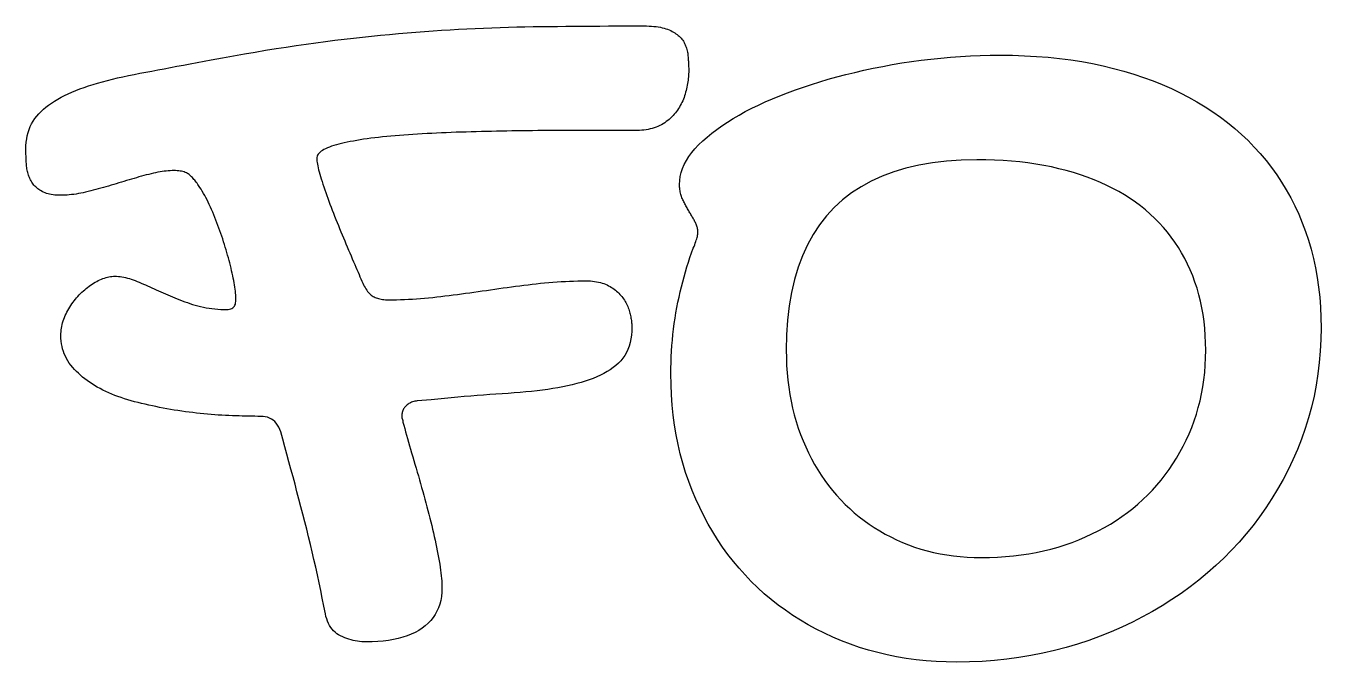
# Model space of a CAD drawing. Header units: millimetres. Extents: x 0 to 54.3, y 0.2 to 27.6.
# Drawn here: x 0.768 to 4.786, y 0.202 to 2.175 of the extents above; entities that cross this region are included whole.
import ezdxf

# ---------------------------------------------------------------- set-up
doc = ezdxf.new("R2010")
doc.units = ezdxf.units.MM

msp = doc.modelspace()

# ---------------------------------------------------------------- linework, layer by layer
for points in [[(1.2271, 1.7263), (1.2214, 1.7262), (1.2156, 1.726), (1.2095, 1.7256), (1.2034, 1.725), (1.1971, 1.7243), (1.1906, 1.7234), (1.184, 1.7223), (1.1773, 1.7211), (1.1704, 1.7198), (1.1633, 1.7182), (1.1561, 1.7166), (1.1488, 1.7147), (1.1413, 1.7128), (1.1338, 1.7107), (1.1263, 1.7087), (1.1187, 1.7066), (1.1111, 1.7044), (1.1034, 1.7022), (1.0956, 1.7), (1.0879, 1.6977), (1.08, 1.6953), (1.0721, 1.6929), (1.0642, 1.6905), (1.0562, 1.688), (1.0482, 1.6855), (1.0402, 1.6831), (1.0322, 1.6807), (1.0242, 1.6783), (1.0163, 1.676), (1.0083, 1.6738), (1.0004, 1.6716), (0.9925, 1.6694), (0.9846, 1.6673), (0.9767, 1.6652), (0.9688, 1.6632), (0.9609, 1.6613), (0.9531, 1.6594), (0.9455, 1.6578), (0.938, 1.6562), (0.9306, 1.6549), (0.9233, 1.6537), (0.9162, 1.6526), (0.9092, 1.6517), (0.9024, 1.651), (0.8957, 1.6504), (0.8891, 1.65), (0.8827, 1.6498), (0.8764, 1.6497), (0.87, 1.6498), (0.8638, 1.6501), (0.8578, 1.6506), (0.8521, 1.6512), (0.8467, 1.652), (0.8414, 1.6531), (0.8364, 1.6543), (0.8317, 1.6557), (0.8271, 1.6572), (0.8228, 1.659), (0.8188, 1.6609), (0.8149, 1.6631), (0.8113, 1.6654), (0.8078, 1.6677), (0.8045, 1.6702), (0.8014, 1.6729), (0.7984, 1.6756), (0.7956, 1.6784), (0.7929, 1.6814), (0.7904, 1.6844), (0.7881, 1.6876), (0.7859, 1.6909), (0.7839, 1.6943), (0.782, 1.6978), (0.7803, 1.7014), (0.7787, 1.705), (0.7772, 1.7087), (0.7759, 1.7124), (0.7746, 1.7162), (0.7735, 1.72), (0.7726, 1.7239), (0.7717, 1.7279), (0.771, 1.7318), (0.7704, 1.7359), (0.7699, 1.74), (0.7695, 1.7441), (0.7693, 1.7482), (0.769, 1.7523), (0.7688, 1.7564), (0.7685, 1.7605), (0.7684, 1.7645), (0.7682, 1.7686), (0.7681, 1.7726), (0.768, 1.7765), (0.7679, 1.7805), (0.7678, 1.7844), (0.7678, 1.7883), (0.7678, 1.7922), (0.768, 1.8033), (0.7689, 1.814), (0.7703, 1.8244), (0.7722, 1.8345), (0.7747, 1.8442), (0.7778, 1.8536), (0.7814, 1.8626), (0.7856, 1.8713), (0.7903, 1.8796), (0.7956, 1.8876), (0.8014, 1.8953), (0.8078, 1.9025), (0.8147, 1.9096), (0.8221, 1.9164), (0.83, 1.9231), (0.8384, 1.9296), (0.8472, 1.9358), (0.8566, 1.9419), (0.8664, 1.9479), (0.8767, 1.9536), (0.8874, 1.9591), (0.8987, 1.9645), (0.9104, 1.9697), (0.9227, 1.9747), (0.9353, 1.9795), (0.9485, 1.9842), (0.962, 1.9888), (0.976, 1.9933), (0.9904, 1.9976), (1.0052, 2.0018), (1.0205, 2.0059), (1.0362, 2.0099), (1.0524, 2.0137), (1.0689, 2.0174), (1.0859, 2.021), (1.1034, 2.0245), (1.1212, 2.028), (1.1395, 2.0315), (1.1581, 2.035), (1.1771, 2.0387), (1.1965, 2.0424), (1.2162, 2.0461), (1.2364, 2.0499), (1.2569, 2.0538), (1.2778, 2.0577), (1.2991, 2.0617), (1.3208, 2.0658), (1.3429, 2.0699), (1.3776, 2.0763), (1.4119, 2.0825), (1.4456, 2.0884), (1.4789, 2.0941), (1.5116, 2.0995), (1.5438, 2.1046), (1.5756, 2.1096), (1.6068, 2.1142), (1.6375, 2.1187), (1.6677, 2.1228), (1.6974, 2.1268), (1.7266, 2.1305), (1.7554, 2.1339), (1.784, 2.1373), (1.8124, 2.1404), (1.8405, 2.1434), (1.8684, 2.1463), (1.8962, 2.1489), (1.9236, 2.1514), (1.9509, 2.1538), (1.9779, 2.156), (2.0048, 2.158), (2.0314, 2.1599), (2.0577, 2.1616), (2.084, 2.1632), (2.1101, 2.1647), (2.1361, 2.166), (2.1621, 2.1673), (2.188, 2.1684), (2.2138, 2.1694), (2.2395, 2.1703), (2.2651, 2.1711), (2.2906, 2.1718), (2.316, 2.1724), (2.3414, 2.1728), (2.3667, 2.1732), (2.392, 2.1735), (2.4175, 2.1737), (2.4433, 2.174), (2.4693, 2.1742), (2.4956, 2.1744), (2.522, 2.1745), (2.5487, 2.1747), (2.5756, 2.1748), (2.6027, 2.1749), (2.63, 2.1749), (2.6576, 2.175), (2.6854, 2.175), (2.6935, 2.1749), (2.7014, 2.1746), (2.709, 2.1742), (2.7162, 2.1736), (2.7232, 2.1728), (2.7299, 2.1719), (2.7363, 2.1707), (2.7423, 2.1694), (2.7481, 2.168), (2.7536, 2.1663), (2.7588, 2.1645), (2.7637, 2.1625), (2.7684, 2.1604), (2.7728, 2.1582), (2.777, 2.1558), (2.781, 2.1534), (2.7848, 2.1509), (2.7884, 2.1483), (2.7918, 2.1455), (2.795, 2.1427), (2.7979, 2.1398), (2.8007, 2.1368), (2.8032, 2.1337), (2.8056, 2.1305), (2.8077, 2.1272), (2.8097, 2.1238), (2.8116, 2.1203), (2.8133, 2.1168), (2.8148, 2.1132), (2.8162, 2.1095), (2.8175, 2.1058), (2.8186, 2.102), (2.8196, 2.0981), (2.8204, 2.0941), (2.8211, 2.0901), (2.8216, 2.0859), (2.822, 2.0818), (2.8224, 2.0776), (2.8227, 2.0735), (2.8231, 2.0693), (2.8233, 2.0652), (2.8236, 2.061), (2.8238, 2.0569), (2.824, 2.0527), (2.8241, 2.0486), (2.8242, 2.0444), (2.8242, 2.0402), (2.8242, 2.0361), (2.8242, 2.0313), (2.824, 2.0265), (2.8237, 2.0216), (2.8234, 2.0166), (2.8229, 2.0116), (2.8222, 2.0065), (2.8215, 2.0013), (2.8207, 1.9961), (2.8197, 1.9909), (2.8187, 1.9855), (2.8175, 1.9801), (2.8162, 1.9747), (2.8148, 1.9692), (2.8133, 1.9638), (2.8116, 1.9585), (2.8097, 1.9533), (2.8077, 1.9481), (2.8056, 1.9431), (2.8033, 1.938), (2.8008, 1.9331), (2.7982, 1.9283), (2.7955, 1.9235), (2.7926, 1.9188), (2.7895, 1.9141), (2.7863, 1.9096), (2.7829, 1.9052), (2.7794, 1.9009), (2.7757, 1.8968), (2.7718, 1.8928), (2.7677, 1.889), (2.7635, 1.8853), (2.7591, 1.8817), (2.7545, 1.8782), (2.7497, 1.8749), (2.7448, 1.8718), (2.7397, 1.8687), (2.7344, 1.8659), (2.7289, 1.8633), (2.7233, 1.8609), (2.7174, 1.8588), (2.7114, 1.857), (2.7052, 1.8554), (2.6988, 1.854), (2.6922, 1.8529), (2.6854, 1.852), (2.6785, 1.8514), (2.6713, 1.851), (2.664, 1.8509), (2.5216, 1.8509), (2.5072, 1.8509), (2.4928, 1.8509), (2.4782, 1.8509), (2.4634, 1.8508), (2.4485, 1.8508), (2.4334, 1.8507), (2.4182, 1.8506), (2.4029, 1.8505), (2.3874, 1.8504), (2.3717, 1.8503), (2.3559, 1.8502), (2.3399, 1.85), (2.3239, 1.8499), (2.3079, 1.8497), (2.292, 1.8495), (2.276, 1.8492), (2.2601, 1.849), (2.2442, 1.8487), (2.2284, 1.8484), (2.2125, 1.848), (2.1967, 1.8477), (2.1809, 1.8473), (2.1652, 1.8469), (2.1494, 1.8465), (2.1338, 1.846), (2.1182, 1.8455), (2.1027, 1.845), (2.0874, 1.8444), (2.0722, 1.8438), (2.0571, 1.8431), (2.0421, 1.8424), (2.0272, 1.8417), (2.0124, 1.841), (1.9977, 1.8402), (1.9832, 1.8393), (1.9687, 1.8385), (1.9545, 1.8375), (1.9405, 1.8365), (1.9268, 1.8355), (1.9133, 1.8344), (1.9001, 1.8332), (1.8873, 1.832), (1.8746, 1.8307), (1.8623, 1.8294), (1.8502, 1.8279), (1.8384, 1.8265), (1.8269, 1.8249), (1.8156, 1.8233), (1.8046, 1.8217), (1.7941, 1.8199), (1.7839, 1.8181), (1.7741, 1.8163), (1.7647, 1.8144), (1.7557, 1.8124), (1.7471, 1.8104), (1.7388, 1.8083), (1.731, 1.8061), (1.7235, 1.8039), (1.7164, 1.8016), (1.7096, 1.7993), (1.7034, 1.7969), (1.6977, 1.7943), (1.6925, 1.7917), (1.6879, 1.789), (1.6838, 1.7862), (1.6803, 1.7833), (1.6773, 1.7802), (1.6748, 1.7771), (1.6729, 1.7739), (1.6716, 1.7706), (1.6707, 1.7672), (1.6705, 1.7637), (1.6706, 1.7599), (1.6709, 1.7558), (1.6715, 1.7512), (1.6723, 1.7463), (1.6733, 1.7409), (1.6745, 1.7352), (1.6759, 1.729), (1.6776, 1.7225), (1.6795, 1.7156), (1.6816, 1.7083), (1.6839, 1.7006), (1.6865, 1.6924), (1.6892, 1.6841), (1.692, 1.6756), (1.695, 1.667), (1.698, 1.6583), (1.7011, 1.6495), (1.7043, 1.6406), (1.7076, 1.6316), (1.711, 1.6224), (1.7145, 1.6132), (1.7182, 1.6038), (1.7219, 1.5943), (1.7257, 1.5847), (1.7295, 1.5751), (1.7334, 1.5655), (1.7373, 1.5559), (1.7412, 1.5463), (1.7451, 1.5368), (1.749, 1.5273), (1.753, 1.5178), (1.7569, 1.5084), (1.7609, 1.4989), (1.7649, 1.4895), (1.7689, 1.4801), (1.7729, 1.4708), (1.7768, 1.4616), (1.7806, 1.4526), (1.7844, 1.4439), (1.788, 1.4355), (1.7915, 1.4273), (1.7949, 1.4194), (1.7982, 1.4117), (1.8013, 1.4043), (1.8044, 1.3972), (1.8074, 1.3903), (1.8102, 1.3837), (1.8129, 1.3773), (1.8153, 1.3724), (1.8178, 1.3678), (1.8203, 1.3634), (1.8228, 1.3593), (1.8254, 1.3555), (1.828, 1.3519), (1.8307, 1.3486), (1.8335, 1.3456), (1.8363, 1.3429), (1.8391, 1.3405), (1.842, 1.3383), (1.845, 1.3363), (1.848, 1.3346), (1.8512, 1.3331), (1.8546, 1.3317), (1.8582, 1.3304), (1.862, 1.3293), (1.8659, 1.3283), (1.87, 1.3275), (1.8742, 1.3269), (1.8787, 1.3263), (1.8833, 1.326), (1.8881, 1.3257), (1.893, 1.3257), (1.9052, 1.3257), (1.9175, 1.3259), (1.9298, 1.3262), (1.9421, 1.3267), (1.9545, 1.3272), (1.9669, 1.3279), (1.9794, 1.3287), (1.992, 1.3296), (2.0045, 1.3307), (2.0172, 1.3318), (2.0299, 1.3331), (2.0426, 1.3346), (2.0554, 1.3361), (2.0681, 1.3376), (2.0809, 1.3392), (2.0937, 1.3408), (2.1066, 1.3424), (2.1194, 1.3441), (2.1322, 1.3459), (2.1451, 1.3476), (2.1579, 1.3494), (2.1708, 1.3513), (2.1837, 1.3531), (2.1966, 1.355), (2.2095, 1.357), (2.2224, 1.3588), (2.2353, 1.3607), (2.2483, 1.3625), (2.2612, 1.3642), (2.2741, 1.3659), (2.287, 1.3676), (2.2999, 1.3693), (2.3128, 1.3709), (2.3257, 1.3725), (2.3386, 1.374), (2.3515, 1.3755), (2.3644, 1.3769), (2.3773, 1.3782), (2.3902, 1.3794), (2.4031, 1.3805), (2.4159, 1.3814), (2.4288, 1.3822), (2.4416, 1.3829), (2.4544, 1.3834), (2.4672, 1.3839), (2.48, 1.3842), (2.4928, 1.3844), (2.5055, 1.3844), (2.5126, 1.3843), (2.5194, 1.384), (2.526, 1.3835), (2.5323, 1.3827), (2.5385, 1.3818), (2.5445, 1.3806), (2.5502, 1.3793), (2.5558, 1.3777), (2.5611, 1.3759), (2.5662, 1.3739), (2.5712, 1.3717), (2.5759, 1.3693), (2.5804, 1.3667), (2.5847, 1.364), (2.5889, 1.3613), (2.593, 1.3584), (2.5969, 1.3554), (2.6006, 1.3524), (2.6041, 1.3492), (2.6075, 1.3459), (2.6108, 1.3426), (2.6138, 1.3391), (2.6167, 1.3356), (2.6195, 1.3319), (2.6221, 1.3282), (2.6246, 1.3244), (2.6269, 1.3206), (2.6291, 1.3168), (2.6311, 1.3129), (2.6331, 1.309), (2.6349, 1.305), (2.6365, 1.301), (2.638, 1.297), (2.6394, 1.2929), (2.6406, 1.2888), (2.6417, 1.2847), (2.6427, 1.2806), (2.6436, 1.2766), (2.6445, 1.2727), (2.6452, 1.2689), (2.6459, 1.2652), (2.6464, 1.2616), (2.6469, 1.2581), (2.6473, 1.2546), (2.6476, 1.2513), (2.6478, 1.2481), (2.6479, 1.245), (2.648, 1.242), (2.6476, 1.2289), (2.6466, 1.2164), (2.6449, 1.2044), (2.6424, 1.193), (2.6393, 1.1822), (2.6355, 1.1719), (2.631, 1.1621), (2.6258, 1.153), (2.6199, 1.1443), (2.6134, 1.1363), (2.6061, 1.1287), (2.5981, 1.1218), (2.5896, 1.1153), (2.5805, 1.109), (2.571, 1.103), (2.5609, 1.0974), (2.5504, 1.092), (2.5394, 1.0869), (2.5278, 1.082), (2.5158, 1.0775), (2.5033, 1.0732), (2.4903, 1.0692), (2.4768, 1.0656), (2.4628, 1.0621), (2.4484, 1.059), (2.4335, 1.056), (2.4183, 1.0531), (2.4028, 1.0505), (2.3868, 1.048), (2.3704, 1.0457), (2.3537, 1.0435), (2.3366, 1.0416), (2.3191, 1.0398), (2.3012, 1.0382), (2.2829, 1.0367), (2.2643, 1.0354), (2.2453, 1.0342), (2.2262, 1.0329), (2.2069, 1.0315), (2.1874, 1.0301), (2.1677, 1.0286), (2.1479, 1.027), (2.1278, 1.0253), (2.1076, 1.0236), (2.0872, 1.0218), (2.0666, 1.0199), (2.0458, 1.0179), (2.0248, 1.0159), (1.9821, 1.0123), (1.9783, 1.0116), (1.9746, 1.0109), (1.9712, 1.01), (1.9678, 1.0089), (1.9646, 1.0078), (1.9616, 1.0065), (1.9587, 1.0051), (1.956, 1.0036), (1.9534, 1.0019), (1.9509, 1.0002), (1.9486, 0.9983), (1.9465, 0.9963), (1.9445, 0.9941), (1.9426, 0.9919), (1.941, 0.9896), (1.9395, 0.9872), (1.9382, 0.9846), (1.9371, 0.982), (1.9362, 0.9793), (1.9354, 0.9765), (1.9348, 0.9736), (1.9343, 0.9706), (1.9341, 0.9674), (1.934, 0.9642), (1.934, 0.9633), (1.934, 0.9625), (1.9341, 0.9617), (1.9342, 0.9609), (1.9343, 0.9601), (1.9344, 0.9593), (1.9346, 0.9586), (1.9348, 0.9579), (1.935, 0.9572), (1.9352, 0.9566), (1.9355, 0.9559), (1.9358, 0.9553), (1.9361, 0.9547), (1.9363, 0.9541), (1.9365, 0.9534), (1.9368, 0.9527), (1.9369, 0.952), (1.9371, 0.9513), (1.9372, 0.9506), (1.9374, 0.9498), (1.9374, 0.949), (1.9375, 0.9481), (1.9375, 0.9473), (1.9376, 0.9464), (1.9403, 0.9365), (1.943, 0.9265), (1.9459, 0.9162), (1.9488, 0.9058), (1.9518, 0.8951), (1.9549, 0.8843), (1.9581, 0.8733), (1.9613, 0.8621), (1.9646, 0.8508), (1.968, 0.8392), (1.9714, 0.8275), (1.9749, 0.8155), (1.9785, 0.8035), (1.982, 0.7915), (1.9855, 0.7795), (1.9889, 0.7676), (1.9923, 0.7556), (1.9956, 0.7437), (1.999, 0.7317), (2.0022, 0.7198), (2.0055, 0.7079), (2.0087, 0.696), (2.0119, 0.6841), (2.015, 0.6722), (2.0181, 0.6604), (2.0211, 0.6487), (2.024, 0.6371), (2.0268, 0.6255), (2.0295, 0.6141), (2.0321, 0.6028), (2.0347, 0.5915), (2.0372, 0.5804), (2.0395, 0.5694), (2.0418, 0.5585), (2.044, 0.5476), (2.0462, 0.5369), (2.0482, 0.5264), (2.05, 0.5162), (2.0516, 0.5063), (2.0531, 0.4967), (2.0544, 0.4875), (2.0555, 0.4786), (2.0565, 0.47), (2.0572, 0.4617), (2.0578, 0.4538), (2.0583, 0.4461), (2.0585, 0.4388), (2.0586, 0.4318), (2.0582, 0.4185), (2.0569, 0.4056), (2.0548, 0.3933), (2.0518, 0.3816), (2.048, 0.3704), (2.0433, 0.3597), (2.0377, 0.3496), (2.0313, 0.3401), (2.0241, 0.331), (2.016, 0.3225), (2.007, 0.3146), (1.9972, 0.3072), (1.9866, 0.3004), (1.9753, 0.2942), (1.9633, 0.2885), (1.9506, 0.2835), (1.9372, 0.279), (1.9231, 0.2752), (1.9083, 0.2719), (1.8927, 0.2692), (1.8765, 0.2671), (1.8596, 0.2657), (1.8419, 0.2648), (1.8236, 0.2645), (1.8168, 0.2646), (1.81, 0.265), (1.8033, 0.2656), (1.7966, 0.2666), (1.7899, 0.2677), (1.7833, 0.2692), (1.7767, 0.2708), (1.7702, 0.2728), (1.7637, 0.275), (1.7572, 0.2775), (1.7508, 0.2802), (1.7444, 0.2832), (1.7382, 0.2865), (1.7324, 0.2903), (1.7271, 0.2945), (1.7221, 0.2991), (1.7176, 0.3042), (1.7134, 0.3097), (1.7097, 0.3156), (1.7064, 0.3219), (1.7035, 0.3287), (1.701, 0.336), (1.6989, 0.3436), (1.6972, 0.3517), (1.6924, 0.376), (1.6875, 0.4002), (1.6825, 0.4243), (1.6774, 0.4484), (1.6722, 0.4723), (1.6669, 0.4962), (1.6615, 0.5199), (1.656, 0.5436), (1.6504, 0.5672), (1.6448, 0.5907), (1.639, 0.6142), (1.6331, 0.6375), (1.6271, 0.6608), (1.6211, 0.6841), (1.6151, 0.7073), (1.6089, 0.7306), (1.6028, 0.7538), (1.5966, 0.777), (1.5903, 0.8003), (1.584, 0.8235), (1.5777, 0.8466), (1.5713, 0.8698), (1.5648, 0.893), (1.5583, 0.9161), (1.5554, 0.9238), (1.5521, 0.9308), (1.5484, 0.9372), (1.5443, 0.9429), (1.5397, 0.9479), (1.5347, 0.9522), (1.5293, 0.9559), (1.5235, 0.9589), (1.5172, 0.9612), (1.5106, 0.9629), (1.5035, 0.9639), (1.496, 0.9642), (1.487, 0.9642), (1.4778, 0.9643), (1.4684, 0.9644), (1.4589, 0.9646), (1.4492, 0.9648), (1.4392, 0.9651), (1.4291, 0.9654), (1.4188, 0.9658), (1.4083, 0.9662), (1.3977, 0.9667), (1.3868, 0.9672), (1.3758, 0.9678), (1.3647, 0.9684), (1.3535, 0.9692), (1.3422, 0.97), (1.331, 0.9709), (1.3197, 0.972), (1.3084, 0.9731), (1.297, 0.9744), (1.2856, 0.9757), (1.2741, 0.9771), (1.2627, 0.9787), (1.2511, 0.9803), (1.2396, 0.982), (1.228, 0.9838), (1.2166, 0.9858), (1.2051, 0.9878), (1.1938, 0.9898), (1.1825, 0.992), (1.1713, 0.9943), (1.1601, 0.9966), (1.149, 0.999), (1.1379, 1.0016), (1.1269, 1.0042), (1.116, 1.0068), (1.1052, 1.0096), (1.0944, 1.0125), (1.0839, 1.0156), (1.0736, 1.0188), (1.0634, 1.0222), (1.0535, 1.0257), (1.0437, 1.0294), (1.0342, 1.0333), (1.0248, 1.0373), (1.0157, 1.0415), (1.0067, 1.0459), (0.998, 1.0504), (0.9894, 1.055), (0.9811, 1.0598), (0.9731, 1.0648), (0.9653, 1.0699), (0.9578, 1.0752), (0.9505, 1.0806), (0.9436, 1.0862), (0.9369, 1.0919), (0.9305, 1.0978), (0.9243, 1.1038), (0.9185, 1.1099), (0.9129, 1.1162), (0.9075, 1.1227), (0.9025, 1.1293), (0.898, 1.1361), (0.8939, 1.1432), (0.8902, 1.1504), (0.887, 1.1578), (0.8842, 1.1654), (0.8818, 1.1732), (0.8798, 1.1812), (0.8783, 1.1895), (0.8772, 1.1979), (0.8766, 1.2065), (0.8764, 1.2153), (0.8765, 1.2209), (0.8768, 1.2265), (0.8774, 1.2321), (0.8781, 1.2377), (0.8791, 1.2433), (0.8804, 1.2489), (0.8818, 1.2544), (0.8835, 1.26), (0.8854, 1.2655), (0.8875, 1.271), (0.8898, 1.2765), (0.8924, 1.282), (0.8951, 1.2875), (0.898, 1.2928), (0.901, 1.2981), (0.9041, 1.3032), (0.9073, 1.3083), (0.9106, 1.3132), (0.9141, 1.318), (0.9177, 1.3228), (0.9214, 1.3274), (0.9253, 1.332), (0.9292, 1.3364), (0.9333, 1.3408), (0.9375, 1.345), (0.9418, 1.3491), (0.9461, 1.3531), (0.9505, 1.3569), (0.9549, 1.3606), (0.9594, 1.3642), (0.9639, 1.3676), (0.9686, 1.3709), (0.9732, 1.374), (0.978, 1.377), (0.9828, 1.3799), (0.9876, 1.3826), (0.9925, 1.3852), (0.9974, 1.3875), (1.0022, 1.3897), (1.0069, 1.3915), (1.0117, 1.3932), (1.0164, 1.3947), (1.021, 1.3959), (1.0256, 1.3969), (1.0302, 1.3977), (1.0348, 1.3982), (1.0393, 1.3986), (1.0437, 1.3987), (1.0491, 1.3986), (1.0546, 1.3982), (1.0601, 1.3977), (1.0657, 1.3969), (1.0714, 1.3959), (1.0771, 1.3947), (1.0829, 1.3932), (1.0888, 1.3915), (1.0948, 1.3897), (1.1009, 1.3875), (1.107, 1.3852), (1.1132, 1.3826), (1.1194, 1.3799), (1.1258, 1.3772), (1.1322, 1.3744), (1.1387, 1.3716), (1.1453, 1.3687), (1.1519, 1.3657), (1.1586, 1.3627), (1.1654, 1.3597), (1.1723, 1.3566), (1.1792, 1.3535), (1.1862, 1.3503), (1.1933, 1.347), (1.2005, 1.3438), (1.2077, 1.3406), (1.2151, 1.3375), (1.2225, 1.3344), (1.23, 1.3313), (1.2376, 1.3283), (1.2453, 1.3254), (1.253, 1.3225), (1.2609, 1.3197), (1.2688, 1.3169), (1.2769, 1.3141), (1.285, 1.3114), (1.2932, 1.3089), (1.3015, 1.3065), (1.31, 1.3044), (1.3185, 1.3025), (1.3272, 1.3008), (1.336, 1.2994), (1.3448, 1.2982), (1.3538, 1.2972), (1.3629, 1.2964), (1.3722, 1.2958), (1.3815, 1.2955), (1.3909, 1.2954), (1.3955, 1.2956), (1.3996, 1.2962), (1.4034, 1.2973), (1.4068, 1.2988), (1.4097, 1.3006), (1.4123, 1.303), (1.4145, 1.3057), (1.4163, 1.3088), (1.4176, 1.3124), (1.4186, 1.3164), (1.4192, 1.3208), (1.4194, 1.3257), (1.4194, 1.3305), (1.4192, 1.3357), (1.4188, 1.341), (1.4183, 1.3466), (1.4177, 1.3525), (1.417, 1.3586), (1.4161, 1.365), (1.4151, 1.3716), (1.4139, 1.3784), (1.4126, 1.3855), (1.4112, 1.3929), (1.4096, 1.4004), (1.408, 1.4082), (1.4062, 1.416), (1.4043, 1.4239), (1.4024, 1.4318), (1.4004, 1.4398), (1.3983, 1.4479), (1.3961, 1.456), (1.3938, 1.4641), (1.3914, 1.4724), (1.389, 1.4807), (1.3864, 1.4891), (1.3838, 1.4975), (1.3811, 1.5059), (1.3783, 1.5143), (1.3755, 1.5227), (1.3726, 1.5311), (1.3697, 1.5395), (1.3667, 1.5478), (1.3636, 1.5561), (1.3605, 1.5644), (1.3573, 1.5726), (1.354, 1.5808), (1.3507, 1.589), (1.3473, 1.5972), (1.3439, 1.6052), (1.3404, 1.6131), (1.3369, 1.6207), (1.3334, 1.6282), (1.3298, 1.6354), (1.3262, 1.6424), (1.3225, 1.6492), (1.3188, 1.6558), (1.3151, 1.6621), (1.3113, 1.6683), (1.3075, 1.6742), (1.3037, 1.68), (1.3013, 1.6835), (1.2989, 1.6869), (1.2965, 1.6901), (1.2941, 1.6932), (1.2917, 1.6962), (1.2892, 1.6991), (1.2868, 1.7019), (1.2843, 1.7045), (1.2818, 1.707), (1.2793, 1.7094), (1.2768, 1.7117), (1.2743, 1.7138), (1.2717, 1.7158), (1.2688, 1.7176), (1.2657, 1.7193), (1.2623, 1.7207), (1.2588, 1.722), (1.2549, 1.7232), (1.2509, 1.7241), (1.2466, 1.7249), (1.2421, 1.7255), (1.2373, 1.7259), (1.2324, 1.7262), (1.2271, 1.7263)], [(3.6557, 0.2022), (3.6236, 0.2026), (3.5919, 0.204), (3.5607, 0.2063), (3.5298, 0.2095), (3.4994, 0.2136), (3.4695, 0.2186), (3.4399, 0.2246), (3.4108, 0.2314), (3.3822, 0.2392), (3.3539, 0.2479), (3.3261, 0.2575), (3.2988, 0.268), (3.2719, 0.2794), (3.2457, 0.2915), (3.2201, 0.3043), (3.1952, 0.3178), (3.1709, 0.3321), (3.1472, 0.347), (3.1241, 0.3628), (3.1017, 0.3792), (3.0799, 0.3964), (3.0588, 0.4143), (3.0382, 0.433), (3.0183, 0.4523), (2.9991, 0.4724), (2.9806, 0.4931), (2.9628, 0.5144), (2.9457, 0.5363), (2.9294, 0.5589), (2.9137, 0.5821), (2.8988, 0.6059), (2.8846, 0.6304), (2.8711, 0.6555), (2.8583, 0.6812), (2.8463, 0.7075), (2.8349, 0.7345), (2.8244, 0.7621), (2.8148, 0.7901), (2.8061, 0.8186), (2.7983, 0.8475), (2.7915, 0.8769), (2.7855, 0.9068), (2.7805, 0.9372), (2.7764, 0.968), (2.7732, 0.9993), (2.7709, 1.031), (2.7695, 1.0633), (2.7691, 1.096), (2.7692, 1.1137), (2.7696, 1.1314), (2.7702, 1.1489), (2.7711, 1.1663), (2.7723, 1.1836), (2.7737, 1.2008), (2.7754, 1.2179), (2.7774, 1.2349), (2.7796, 1.2517), (2.782, 1.2685), (2.7848, 1.2851), (2.7877, 1.3016), (2.791, 1.318), (2.7943, 1.3342), (2.7979, 1.3502), (2.8017, 1.366), (2.8056, 1.3817), (2.8098, 1.3971), (2.8141, 1.4124), (2.8186, 1.4274), (2.8233, 1.4423), (2.8282, 1.4571), (2.8332, 1.4716), (2.8385, 1.4859), (2.8408, 1.4914), (2.8428, 1.4966), (2.8447, 1.5016), (2.8464, 1.5063), (2.8479, 1.5107), (2.8492, 1.5148), (2.8503, 1.5187), (2.8512, 1.5223), (2.8518, 1.5256), (2.8523, 1.5287), (2.8526, 1.5315), (2.8527, 1.534), (2.8527, 1.5369), (2.8525, 1.5399), (2.8522, 1.5428), (2.8517, 1.5457), (2.8512, 1.5485), (2.8505, 1.5513), (2.8497, 1.5542), (2.8488, 1.5569), (2.8477, 1.5597), (2.8466, 1.5624), (2.8453, 1.5651), (2.8438, 1.5678), (2.8423, 1.5705), (2.8408, 1.5732), (2.8393, 1.5759), (2.8377, 1.5787), (2.8361, 1.5815), (2.8345, 1.5843), (2.8328, 1.5871), (2.8312, 1.59), (2.8295, 1.5929), (2.8278, 1.5958), (2.826, 1.5987), (2.8242, 1.6016), (2.8225, 1.6046), (2.8207, 1.6076), (2.819, 1.6107), (2.8173, 1.6137), (2.8157, 1.6168), (2.814, 1.6199), (2.8124, 1.623), (2.8108, 1.6262), (2.8092, 1.6294), (2.8077, 1.6326), (2.8062, 1.6358), (2.8047, 1.639), (2.8032, 1.6423), (2.8019, 1.6457), (2.8008, 1.6492), (2.7997, 1.6527), (2.7988, 1.6563), (2.798, 1.66), (2.7973, 1.6637), (2.7967, 1.6675), (2.7963, 1.6714), (2.796, 1.6754), (2.7958, 1.6794), (2.7958, 1.6835), (2.7964, 1.696), (2.7981, 1.7084), (2.8011, 1.7208), (2.8053, 1.7331), (2.8106, 1.7454), (2.8171, 1.7577), (2.8248, 1.7699), (2.8337, 1.7821), (2.8438, 1.7942), (2.8551, 1.8063), (2.8676, 1.8184), (2.8812, 1.8304), (2.8959, 1.8423), (2.9112, 1.854), (2.9274, 1.8655), (2.9443, 1.8767), (2.962, 1.8877), (2.9805, 1.8985), (2.9997, 1.9091), (3.0197, 1.9195), (3.0405, 1.9296), (3.062, 1.9395), (3.0843, 1.9492), (3.1073, 1.9586), (3.1311, 1.9678), (3.1553, 1.9767), (3.18, 1.9853), (3.2053, 1.9937), (3.2311, 2.0017), (3.2574, 2.0094), (3.2842, 2.0168), (3.3115, 2.0239), (3.3394, 2.0307), (3.3677, 2.0373), (3.3966, 2.0435), (3.4261, 2.0494), (3.4558, 2.055), (3.4857, 2.0601), (3.5156, 2.0646), (3.5458, 2.0687), (3.576, 2.0723), (3.6063, 2.0755), (3.6368, 2.0781), (3.6674, 2.0803), (3.6981, 2.082), (3.729, 2.0832), (3.76, 2.0839), (3.7911, 2.0842), (3.829, 2.0838), (3.8664, 2.0825), (3.9031, 2.0805), (3.9391, 2.0776), (3.9746, 2.074), (4.0094, 2.0695), (4.0436, 2.0642), (4.0771, 2.058), (4.1101, 2.0511), (4.1423, 2.0434), (4.174, 2.0348), (4.205, 2.0254), (4.2354, 2.0153), (4.2649, 2.0044), (4.2937, 1.9929), (4.3218, 1.9806), (4.349, 1.9676), (4.3755, 1.954), (4.4012, 1.9396), (4.4262, 1.9245), (4.4504, 1.9087), (4.4738, 1.8922), (4.4965, 1.875), (4.5184, 1.8571), (4.5395, 1.8386), (4.5598, 1.8193), (4.5792, 1.7994), (4.5978, 1.7789), (4.6156, 1.7577), (4.6326, 1.7358), (4.6487, 1.7133), (4.664, 1.6902), (4.6785, 1.6664), (4.6921, 1.6419), (4.7049, 1.6167), (4.7169, 1.591), (4.728, 1.5646), (4.7381, 1.5376), (4.7473, 1.5102), (4.7555, 1.4822), (4.7627, 1.4536), (4.769, 1.4245), (4.7743, 1.3948), (4.7787, 1.3646), (4.782, 1.3339), (4.7844, 1.3026), (4.7859, 1.2708), (4.7864, 1.2384), (4.7858, 1.2021), (4.7839, 1.1662), (4.7809, 1.1308), (4.7767, 1.0957), (4.7712, 1.061), (4.7646, 1.0268), (4.7567, 0.9929), (4.7476, 0.9595), (4.7373, 0.9264), (4.7258, 0.8938), (4.7131, 0.8616), (4.6991, 0.8298), (4.6841, 0.7985), (4.6682, 0.768), (4.6514, 0.7381), (4.6337, 0.709), (4.6151, 0.6806), (4.5956, 0.6529), (4.5752, 0.6258), (4.5539, 0.5995), (4.5317, 0.5739), (4.5086, 0.549), (4.4846, 0.5248), (4.4596, 0.5013), (4.4339, 0.4785), (4.4074, 0.4566), (4.3801, 0.4355), (4.3521, 0.4152), (4.3234, 0.3958), (4.2938, 0.3771), (4.2636, 0.3593), (4.2325, 0.3422), (4.2008, 0.326), (4.1682, 0.3106), (4.1349, 0.296), (4.1009, 0.2823), (4.0662, 0.2695), (4.0311, 0.2578), (3.9956, 0.2472), (3.9596, 0.2378), (3.9232, 0.2294), (3.8863, 0.2222), (3.849, 0.2161), (3.8112, 0.2111), (3.773, 0.2072), (3.7344, 0.2044), (3.6953, 0.2027), (3.6557, 0.2022)], [(4.4285, 1.169), (4.4282, 1.1919), (4.4272, 1.2145), (4.4255, 1.2366), (4.4231, 1.2584), (4.4201, 1.2798), (4.4165, 1.3007), (4.4121, 1.3213), (4.4071, 1.3415), (4.4014, 1.3613), (4.3951, 1.3807), (4.3881, 1.3997), (4.3804, 1.4183), (4.3721, 1.4364), (4.3632, 1.4541), (4.3537, 1.4713), (4.3436, 1.488), (4.3329, 1.5042), (4.3217, 1.52), (4.3098, 1.5352), (4.2973, 1.55), (4.2843, 1.5643), (4.2706, 1.5781), (4.2564, 1.5915), (4.2415, 1.6043), (4.2261, 1.6167), (4.2101, 1.6285), (4.1935, 1.6399), (4.1763, 1.6508), (4.1586, 1.6612), (4.1403, 1.6711), (4.1214, 1.6805), (4.1019, 1.6894), (4.0818, 1.6978), (4.0611, 1.7057), (4.0399, 1.7131), (4.0181, 1.72), (3.9957, 1.7264), (3.9729, 1.7323), (3.9496, 1.7376), (3.9258, 1.7423), (3.9015, 1.7465), (3.8768, 1.7501), (3.8515, 1.7532), (3.8258, 1.7557), (3.7996, 1.7576), (3.7729, 1.759), (3.7457, 1.7598), (3.7181, 1.7601), (3.6701, 1.7591), (3.6242, 1.756), (3.5802, 1.7508), (3.5383, 1.7436), (3.4984, 1.7343), (3.4606, 1.7229), (3.4247, 1.7095), (3.3908, 1.694), (3.359, 1.6765), (3.3292, 1.6569), (3.3014, 1.6352), (3.2756, 1.6114), (3.2519, 1.5856), (3.2302, 1.5578), (3.2106, 1.528), (3.193, 1.4962), (3.1775, 1.4623), (3.1641, 1.4265), (3.1527, 1.3886), (3.1435, 1.3487), (3.1362, 1.3068), (3.1311, 1.2629), (3.128, 1.2169), (3.1269, 1.169), (3.1272, 1.1454), (3.1282, 1.1222), (3.1297, 1.0993), (3.1319, 1.0767), (3.1347, 1.0545), (3.1381, 1.0325), (3.1421, 1.011), (3.1467, 0.9897), (3.152, 0.9688), (3.1578, 0.9483), (3.1643, 0.928), (3.1714, 0.9081), (3.1791, 0.8886), (3.1873, 0.8696), (3.1959, 0.851), (3.2051, 0.833), (3.2147, 0.8153), (3.2249, 0.7982), (3.2355, 0.7815), (3.2466, 0.7653), (3.2582, 0.7496), (3.2704, 0.7343), (3.283, 0.7195), (3.2961, 0.7052), (3.3097, 0.6913), (3.3237, 0.678), (3.3381, 0.6652), (3.353, 0.6529), (3.3683, 0.6412), (3.384, 0.6299), (3.4002, 0.6192), (3.4168, 0.609), (3.4338, 0.5993), (3.4513, 0.5902), (3.4692, 0.5815), (3.4875, 0.5734), (3.5062, 0.5659), (3.5252, 0.559), (3.5445, 0.5528), (3.5641, 0.5472), (3.5841, 0.5423), (3.6043, 0.538), (3.6249, 0.5344), (3.6458, 0.5315), (3.6669, 0.5292), (3.6884, 0.5275), (3.7102, 0.5265), (3.7323, 0.5262), (3.7577, 0.5265), (3.7827, 0.5275), (3.8073, 0.5292), (3.8316, 0.5315), (3.8556, 0.5344), (3.8792, 0.538), (3.9025, 0.5423), (3.9254, 0.5472), (3.948, 0.5528), (3.9702, 0.559), (3.9921, 0.5659), (4.0136, 0.5734), (4.0347, 0.5815), (4.0553, 0.5902), (4.0754, 0.5994), (4.095, 0.6091), (4.1141, 0.6194), (4.1327, 0.6302), (4.1508, 0.6415), (4.1683, 0.6533), (4.1854, 0.6657), (4.2019, 0.6786), (4.218, 0.6921), (4.2335, 0.706), (4.2485, 0.7205), (4.263, 0.7354), (4.2769, 0.7508), (4.2902, 0.7667), (4.303, 0.783), (4.3152, 0.7997), (4.3269, 0.817), (4.338, 0.8346), (4.3485, 0.8528), (4.3585, 0.8714), (4.368, 0.8904), (4.3769, 0.9099), (4.3851, 0.9298), (4.3926, 0.95), (4.3994, 0.9705), (4.4055, 0.9913), (4.4109, 1.0124), (4.4156, 1.0339), (4.4195, 1.0556), (4.4228, 1.0777), (4.4253, 1.1), (4.4271, 1.1227), (4.4281, 1.1457), (4.4285, 1.169)]]:
    msp.add_lwpolyline(points, close=True)

doc.saveas('drawing.dxf')
